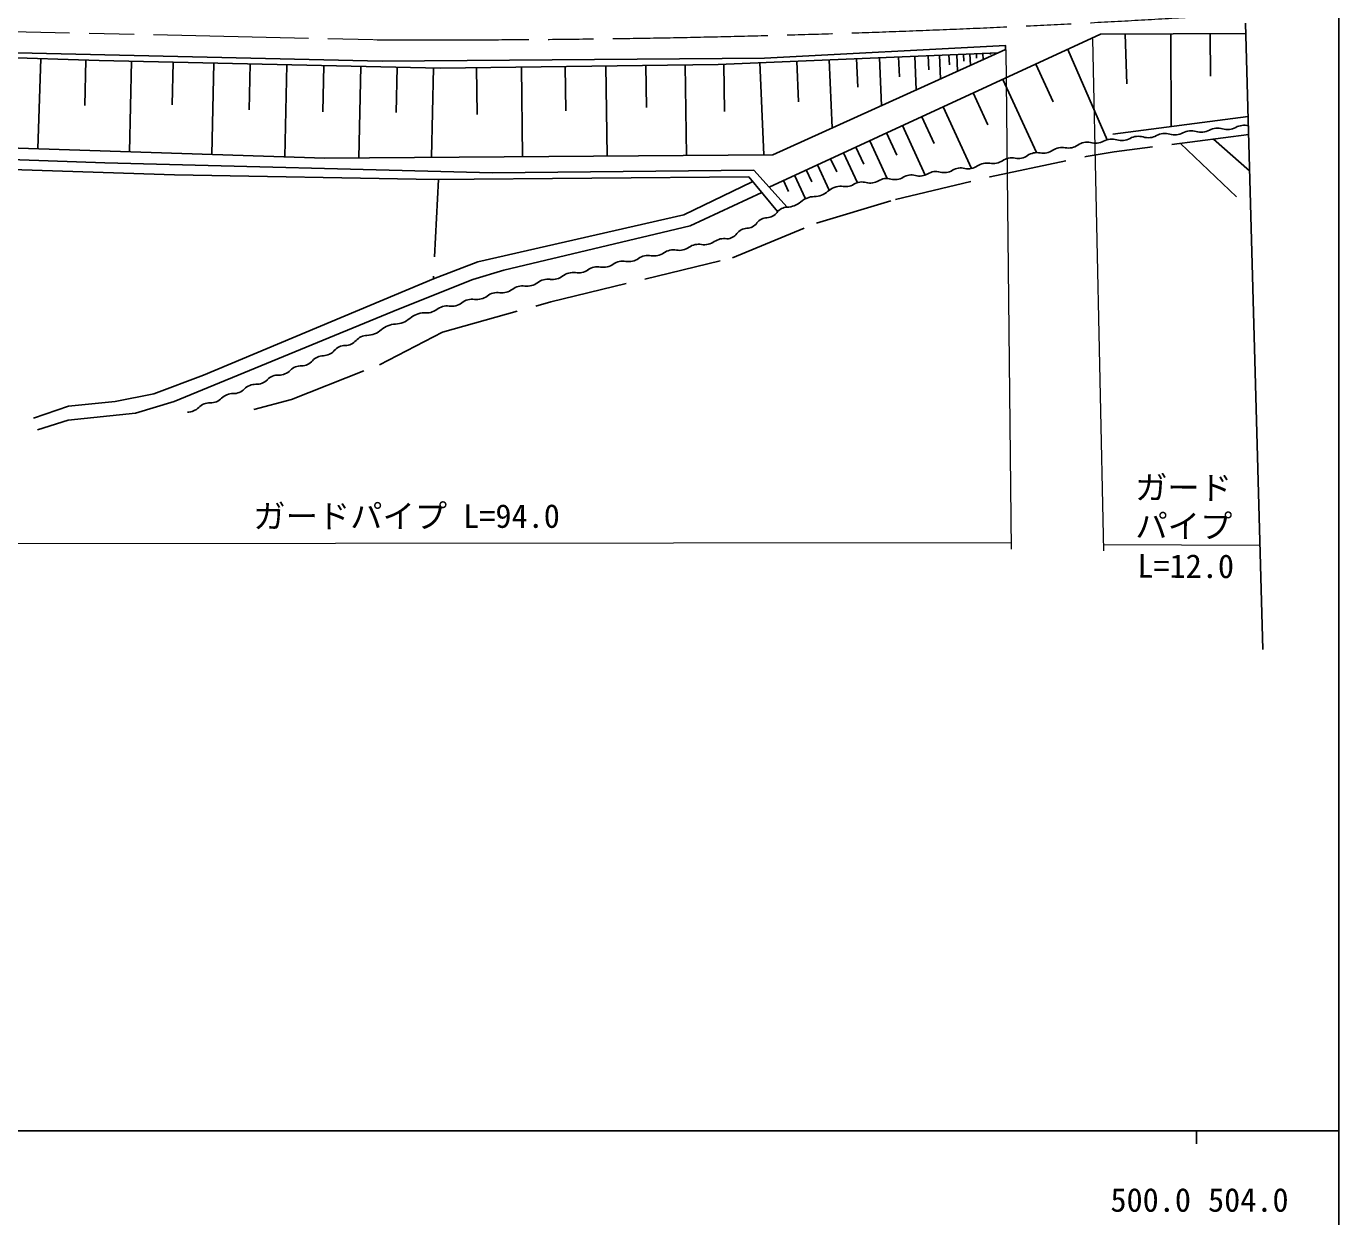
# Model space of a CAD drawing. Units: millimetres, scale not verified. Extents: x 40000 to 680000, y 20000 to 380000.
# Drawn here: x 477420 to 579000, y 198357 to 290492 of the extents above; entities that cross this region are included whole.
import ezdxf
from ezdxf.enums import TextEntityAlignment as Align

# ---------------------------------------------------------------- set-up
doc = ezdxf.new("R2010")
doc.units = ezdxf.units.MM
doc.header["$LTSCALE"] = 1000
doc.linetypes.add('CHAIN', pattern=[18.5, 12, -1.5, 3.5, -1.5])
doc.linetypes.add('DASHED', pattern=[7.5, 6, -1.5])
for name, color, linetype, lineweight in [('M-BGD', 7, 'Continuous', 25), ('M-BMK', 2, 'CHAIN', 13), ('M-STR-HTXT', 7, 'Continuous', 13), ('M-TTL-BAND', 7, 'Continuous', 25)]:
    doc.layers.add(name, color=color, linetype=linetype, lineweight=lineweight)
doc.styles.add('ＭＳ ゴシック', font='')
doc.styles.get('ＭＳ ゴシック').set_extended_font_data('MS Gothic')

msp = doc.modelspace()

# ---------------------------------------------------------------- linework, layer by layer
at = {"layer": 'M-BGD'}
for p, q in [((571793, 290722), (573121, 242261)), ((562601, 286038), (562463, 289881)), ((566026, 282732), (565994, 289896)), ((569066, 286618), (569051, 289910)), ((558025, 288701), (561080, 281712)), ((478551, 287984), (478328, 281017)), ((481955, 284351), (482034, 287862)), ((485423, 280775), (485579, 287783)), ((488726, 284418), (488800, 287711)), ((491934, 287641), (491776, 280577)), ((494760, 287578), (494680, 284032)), ((497597, 287515), (497438, 280392)), ((528525, 280497), (528429, 287510)), ((531471, 283888), (531421, 287551)), ((534201, 287678), (534496, 280541)), ((537056, 287796), (537186, 284651)), ((539572, 287901), (539791, 282625)), ((541682, 287988), (541774, 285776)), ((543452, 288061), (543605, 284353)), ((544935, 288123), (545000, 286568)), ((546179, 288174), (546287, 285567)), ((547222, 288218), (547268, 287124)), ((548097, 288254), (548173, 286421)), ((548830, 288284), (548862, 287516)), ((549445, 288310), (549498, 287021)), ((549961, 288331), (549983, 287791)), ((550460, 288352), (550497, 287473)), ((550960, 288373), (550974, 288034)), ((551459, 288393), (551479, 287918)), ((552060, 288304), (552055, 288418)), ((556892, 284635), (555545, 287557)), ((500446, 287451), (500366, 283875)), ((503307, 287387), (503149, 280311)), ((506138, 287324), (506059, 283828)), ((508935, 287262), (508780, 280352)), ((512327, 283660), (512277, 287289)), ((515832, 280404), (515737, 287336)), ((519182, 283939), (519135, 287382)), ((522381, 280452), (522286, 287426)), ((525428, 284193), (525383, 287468)), ((555606, 280713), (552992, 286380)), ((551849, 282861), (550711, 285328)), ((546723, 283489), (547682, 281409)), ((548387, 284257), (550586, 279489)), ((571990, 283503), (561503, 282148)), ((545234, 282802), (546998, 278977)), ((542707, 281637), (544056, 278711)), ((543997, 282232), (544796, 280511)), ((540682, 280704), (541751, 278387)), ((541638, 281145), (542254, 279809)), ((538209, 278457), (537788, 279369)), ((539561, 277795), (538651, 279767)), ((540147, 279223), (539677, 280240)), ((536417, 277708), (536026, 278557)), ((537724, 277146), (536890, 278955))]:
    msp.add_line(p, q, dxfattribs=at)
at = {"layer": 'M-BGD', "linetype": 'DASHED'}
for p, q in [((572029, 282106), (561629, 280772)), ((566742, 281428), (572189, 276249)), ((572105, 279315), (569310, 281758)), ((536301, 276495), (533736, 279366)), ((509337, 278638), (508940, 270949)), ((533332, 278842), (535564, 276143))]:
    msp.add_line(p, q, dxfattribs=at)
at = {"layer": 'M-BGD'}
for points in [[(534916, 278045), (560565, 289872), (571815, 289922)], [(436323, 280950), (442754, 281155), (453208, 281839), (464925, 281432), (500518, 280291), (535198, 280546), (553207, 288700), (553207, 289014), (534544, 288025), (504966, 287796), (475606, 288470), (459149, 289095)], [(459124, 288606), (483061, 287840), (509460, 287250), (530982, 287545), (552637, 288442)], [(433725, 279319), (449097, 280880), (453514, 280987), (483513, 279921), (513510, 279147), (533736, 279366)], [(533332, 278842), (509053, 278636), (488882, 278997), (469180, 279642), (452722, 280318), (447584, 280180), (433318, 278680)], [(477969, 260153), (480696, 261092), (484295, 261450), (487291, 262053), (491148, 263484), (508940, 270949), (512374, 272270), (528303, 275892), (533601, 278440)], [(534341, 277622), (528797, 275039), (514370, 271618), (511973, 270905), (506233, 268593), (488862, 261452), (485880, 260556), (480674, 260018), (478286, 259265)]]:
    msp.add_lwpolyline(points, dxfattribs=at)
at = {"layer": 'M-BGD', "linetype": 'DASHED'}
msp.add_lwpolyline([(495027, 260839), (497959, 261601), (504760, 264298), (509626, 266819), (518010, 269164), (532080, 272564), (538588, 275261), (544686, 277079), (552014, 278837), (559460, 280420), (561629, 280772)], dxfattribs=at)
at = {"layer": 'M-BGD'}
for centre, radius, start, end in [((567584, 281028), 1373, 73.94482, 117.94976), ((568344, 283667), 1373, 253.94268, 297.9519), ((569631, 281242), 1373, 73.94268, 117.9519), ((570390, 283880), 1373, 253.94268, 297.9519), ((571677, 281455), 1373, 75.95614, 117.9519), ((559532, 280237), 1282, 78.92535, 124.48157), ((560158, 282815), 1373, 253.94504, 297.94954), ((561445, 280389), 1373, 73.94433, 117.95136), ((562205, 283028), 1373, 253.94291, 297.95168), ((563491, 280602), 1373, 73.94268, 117.9519), ((564251, 283241), 1373, 253.94291, 297.95168), ((565538, 280815), 1373, 73.94268, 117.9519), ((566297, 283454), 1373, 253.94455, 297.95114), ((554192, 281545), 1282, 258.925, 304.48329), ((555643, 279431), 1282, 78.925, 124.48329), ((556136, 281948), 1282, 258.92363, 304.48329), ((557588, 279834), 1282, 78.925, 124.48329), ((558080, 282351), 1282, 258.925, 304.48329), ((548470, 280376), 1210, 254.62592, 301.55083), ((549736, 278315), 1210, 74.62561, 121.55131), ((550303, 280739), 1282, 258.92318, 304.48374), ((551755, 278626), 1282, 78.925, 124.48329), ((552247, 281142), 1282, 258.925, 304.48329), ((553699, 279029), 1282, 78.92318, 124.48374), ((542108, 277231), 1210, 74.62592, 121.55083), ((542749, 279563), 1210, 254.62643, 301.54914), ((544015, 277502), 1210, 74.62561, 121.55131), ((544656, 279834), 1210, 254.62592, 301.55083), ((545922, 277773), 1210, 74.62561, 121.55131), ((546563, 280105), 1210, 254.62643, 301.54914), ((547829, 278044), 1210, 74.62561, 121.55131), ((538380, 278960), 1650, 271.07634, 311.1803), ((540552, 276477), 1650, 91.07484, 131.18143), ((540842, 279292), 1210, 254.62561, 301.55131), ((536338, 275485), 1011, 92.10885, 143.49697), ((536270, 278144), 1650, 271.07522, 311.18011), ((538442, 275661), 1649, 91.0745, 131.18213), ((534787, 274667), 1011, 92.10665, 143.49917), ((534712, 276688), 1011, 272.10704, 323.49763), ((531610, 275052), 1011, 272.10549, 323.50033), ((533235, 273849), 1011, 92.10704, 143.49763), ((533161, 275870), 1011, 272.10704, 323.49763), ((527964, 274452), 1303, 259.99, 305.17014), ((529466, 272321), 1303, 79.98953, 125.17173), ((529919, 274888), 1303, 259.98953, 305.17173), ((531420, 272758), 1303, 79.98967, 125.17072), ((523602, 271013), 1303, 79.99183, 125.16968), ((524055, 273580), 1303, 259.99, 305.17014), ((525556, 271449), 1304, 79.99168, 125.16958), ((526009, 274016), 1303, 259.99, 305.17014), ((527511, 271885), 1303, 79.9892, 125.17231), ((519745, 270111), 1324, 82.44613, 127.27053), ((520146, 272707), 1303, 259.99135, 305.17016), ((521647, 270576), 1303, 79.99, 125.17014), ((522100, 273144), 1304, 259.99168, 305.16958), ((515842, 269076), 1324, 82.44613, 127.27053), ((516190, 271701), 1324, 262.44624, 307.27152), ((517793, 269594), 1324, 82.44613, 127.27053), ((518142, 272218), 1324, 262.44624, 307.27152), ((511939, 268040), 1324, 82.4467, 127.26997), ((512287, 270665), 1324, 262.44603, 307.27145), ((513890, 268558), 1324, 82.44613, 127.27053), ((514238, 271183), 1324, 262.44624, 307.27152), ((508290, 266502), 1817, 92.52378, 130.72321), ((508384, 269630), 1324, 262.44568, 307.27208), ((509987, 267523), 1324, 82.4467, 127.26997), ((510335, 270147), 1324, 262.44568, 307.27208), ((506080, 265626), 1817, 92.52515, 130.72149), ((505919, 269256), 1817, 272.52377, 310.72197), ((502091, 266912), 1130, 270.63395, 319.2021), ((503802, 265435), 1130, 90.63355, 139.20362), ((503709, 268380), 1817, 272.52377, 310.72197), ((500405, 266128), 1130, 270.63182, 319.20424), ((502116, 264652), 1130, 90.63129, 139.20425), ((498698, 263028), 1188, 88.38903, 135.74752), ((498719, 265345), 1130, 270.63082, 319.20523), ((500430, 263868), 1130, 90.63343, 139.20211), ((495228, 263969), 1188, 268.38732, 315.74812), ((496929, 262311), 1188, 88.38989, 135.746), ((496996, 264686), 1188, 268.38945, 315.74599), ((493460, 263252), 1188, 268.38945, 315.74599), ((495161, 261594), 1188, 88.38903, 135.74752), ((491624, 260160), 1188, 88.38903, 135.74752), ((491691, 262535), 1188, 268.38689, 315.749), ((493393, 260877), 1188, 88.38945, 135.74599), ((489923, 261818), 1188, 268.38945, 315.74599)]:
    msp.add_arc(centre, radius, start, end, dxfattribs=at)
at = {"layer": 'M-BMK'}
msp.add_line((468782, 290263), (504321, 289455), dxfattribs=at)
msp.add_arc((509364, 1249943), 960501, 269.69916, 273.68062, dxfattribs=at)
at = {"layer": 'M-STR-HTXT'}
for p, q in [((559932, 289526), (560781, 249891)), ((553680, 250032), (553253, 288677)), ((460095, 250454), (553675, 250532)), ((560770, 250390), (572900, 250332))]:
    msp.add_line(p, q, dxfattribs=at)
at = {"layer": 'M-TTL-BAND'}
for p, q in [((579000, 20000), (579000, 370000)), ((40000, 205000), (579000, 205000)), ((568000, 205000), (568000, 204000))]:
    msp.add_line(p, q, dxfattribs=at)

# ---------------------------------------------------------------- texts
at = {"layer": 'M-STR-HTXT', "style": 'ＭＳ ゴシック'}
for s, rotation, p in [('ガード', 359.72, (566989, 254784)), ('ガードパイプ L=94.0', 0.046, (506855, 252582)), ('パイプ', 359.72, (567010, 251813)), ('L=12.0', 359.72, (567154, 248717))]:
    msp.add_text(s, height=1833, rotation=rotation, dxfattribs=at).set_placement(p, align=Align.MIDDLE_CENTER)
at = {"layer": 'M-TTL-BAND', "style": 'ＭＳ ゴシック'}
for s, p in [('500.0', (564447, 198195)), ('504.0', (572000, 198195))]:
    msp.add_text(s, height=1833, dxfattribs=at).set_placement(p, align=Align.BOTTOM_CENTER)

doc.saveas('drawing.dxf')
